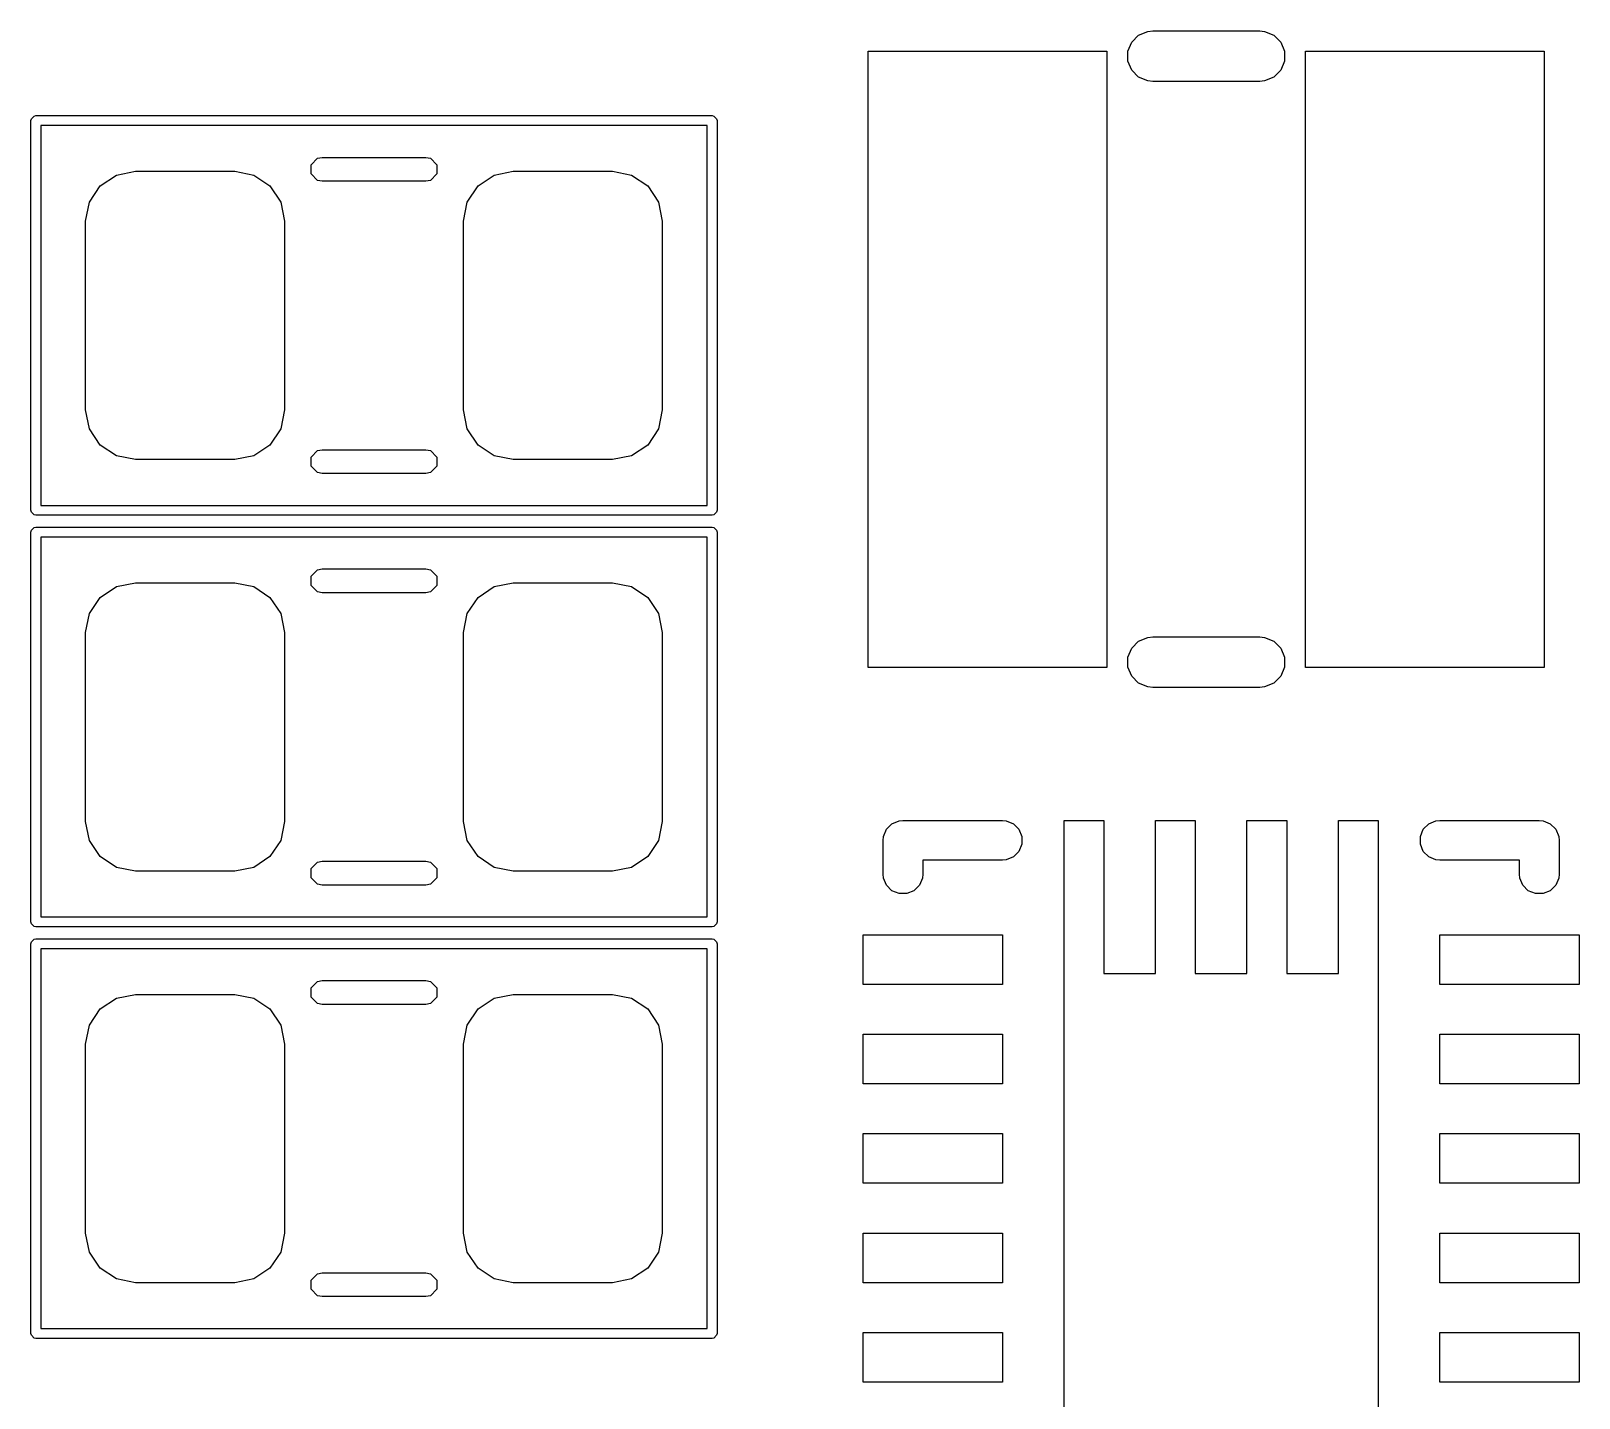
# Model space of a CAD drawing. Extents: x 76 to 193, y -170 to -23.
# Drawn here: x 143.77 to 151.55, y -112.86 to -105.98 of the extents above; entities that cross this region are included whole.
import ezdxf

# ---------------------------------------------------------------- set-up
doc = ezdxf.new("R2010")
doc.units = 0
doc.layers.add('BLACK', color=7, linetype='CONTINUOUS')

msp = doc.modelspace()

# ---------------------------------------------------------------- linework, layer by layer
at = {"layer": 'BLACK', "linetype": 'Continuous'}
for p, q in [((149.304903, -106.041013), (149.339943, -106.005973)), ((149.339943, -106.005973), (149.385724, -105.98701)), ((149.385724, -105.98701), (149.4105, -105.98457)), ((149.4105, -105.98457), (149.9485, -105.98457)), ((149.9485, -105.98457), (149.973276, -105.98701)), ((149.973276, -105.98701), (150.019057, -106.005973)), ((150.019057, -106.005973), (150.054097, -106.041013)), ((147.9795, -109.18557), (147.9795, -106.08557)), ((147.9795, -106.08557), (149.1795, -106.08557)), ((147.9795, -109.18557), (147.9795, -106.08557)), ((147.9795, -106.08557), (149.1795, -106.08557)), ((149.1795, -106.08557), (149.1795, -109.18557)), ((149.1795, -106.08557), (149.1795, -109.18557)), ((149.28594, -106.086794), (149.304903, -106.041013)), ((149.28594, -106.136346), (149.28594, -106.086794)), ((150.054097, -106.041013), (150.07306, -106.086794)), ((150.07306, -106.086794), (150.07306, -106.136346)), ((150.1795, -109.18557), (150.1795, -106.08557)), ((150.1795, -106.08557), (151.3795, -106.08557)), ((150.1795, -109.18557), (150.1795, -106.08557)), ((150.1795, -106.08557), (151.3795, -106.08557)), ((151.3795, -106.08557), (151.3795, -109.18557)), ((151.3795, -106.08557), (151.3795, -109.18557)), ((149.304903, -106.182127), (149.28594, -106.136346)), ((149.339943, -106.217167), (149.304903, -106.182127)), ((150.054097, -106.182127), (150.019057, -106.217167)), ((150.07306, -106.136346), (150.054097, -106.182127)), ((149.385724, -106.23613), (149.339943, -106.217167)), ((149.4105, -106.23857), (149.385724, -106.23613)), ((149.9485, -106.23857), (149.4105, -106.23857)), ((149.973276, -106.23613), (149.9485, -106.23857)), ((150.019057, -106.217167), (149.973276, -106.23613)), ((143.771403, -106.426003), (143.784933, -106.412473)), ((143.784933, -106.412473), (143.7945, -106.41057)), ((143.7945, -106.41057), (147.1945, -106.41057)), ((147.1945, -106.41057), (147.204067, -106.412473)), ((147.204067, -106.412473), (147.217597, -106.426003)), ((143.7695, -106.43557), (143.771403, -106.426003)), ((143.7695, -108.39557), (143.7695, -106.43557)), ((143.8195, -106.46057), (143.8195, -108.37057)), ((147.1695, -106.46057), (143.8195, -106.46057)), ((147.1695, -108.37057), (147.1695, -106.46057)), ((147.217597, -106.426003), (147.2195, -106.43557)), ((147.2195, -106.43557), (147.2195, -108.39557)), ((145.177815, -106.657609), (145.210287, -106.625137)), ((145.210287, -106.625137), (145.233248, -106.62057)), ((145.233248, -106.62057), (145.755752, -106.62057)), ((145.755752, -106.62057), (145.778713, -106.625137)), ((145.778713, -106.625137), (145.811185, -106.657609)), ((144.117723, -106.763793), (144.198829, -106.7096)), ((144.117723, -106.763793), (144.198829, -106.7096)), ((144.198829, -106.7096), (144.2945, -106.69057)), ((144.198829, -106.7096), (144.2945, -106.69057)), ((144.2945, -106.69057), (144.7945, -106.69057)), ((144.2945, -106.69057), (144.7945, -106.69057)), ((144.7945, -106.69057), (144.890171, -106.7096)), ((144.7945, -106.69057), (144.890171, -106.7096)), ((144.890171, -106.7096), (144.971277, -106.763793)), ((144.890171, -106.7096), (144.971277, -106.763793)), ((145.177815, -106.703531), (145.177815, -106.657609)), ((145.210287, -106.736003), (145.177815, -106.703531)), ((145.811185, -106.703531), (145.778713, -106.736003)), ((145.811185, -106.657609), (145.811185, -106.703531)), ((146.017723, -106.763793), (146.098829, -106.7096)), ((146.017723, -106.763793), (146.098829, -106.7096)), ((146.098829, -106.7096), (146.1945, -106.69057)), ((146.098829, -106.7096), (146.1945, -106.69057)), ((146.1945, -106.69057), (146.6945, -106.69057)), ((146.1945, -106.69057), (146.6945, -106.69057)), ((146.6945, -106.69057), (146.790171, -106.7096)), ((146.6945, -106.69057), (146.790171, -106.7096)), ((146.790171, -106.7096), (146.871277, -106.763793)), ((146.790171, -106.7096), (146.871277, -106.763793)), ((144.06353, -106.844899), (144.117723, -106.763793)), ((144.06353, -106.844899), (144.117723, -106.763793)), ((144.971277, -106.763793), (145.02547, -106.844899)), ((144.971277, -106.763793), (145.02547, -106.844899)), ((145.233248, -106.74057), (145.210287, -106.736003)), ((145.755752, -106.74057), (145.233248, -106.74057)), ((145.778713, -106.736003), (145.755752, -106.74057)), ((145.96353, -106.844899), (146.017723, -106.763793)), ((145.96353, -106.844899), (146.017723, -106.763793)), ((146.871277, -106.763793), (146.92547, -106.844899)), ((146.871277, -106.763793), (146.92547, -106.844899)), ((144.0445, -106.94057), (144.06353, -106.844899)), ((144.0445, -106.94057), (144.06353, -106.844899)), ((145.02547, -106.844899), (145.0445, -106.94057)), ((145.02547, -106.844899), (145.0445, -106.94057)), ((145.9445, -106.94057), (145.96353, -106.844899)), ((145.9445, -106.94057), (145.96353, -106.844899)), ((146.92547, -106.844899), (146.9445, -106.94057)), ((146.92547, -106.844899), (146.9445, -106.94057)), ((144.0445, -107.89057), (144.0445, -106.94057)), ((144.0445, -107.89057), (144.0445, -106.94057)), ((145.0445, -106.94057), (145.0445, -107.89057)), ((145.0445, -106.94057), (145.0445, -107.89057)), ((145.9445, -107.89057), (145.9445, -106.94057)), ((145.9445, -107.89057), (145.9445, -106.94057)), ((146.9445, -106.94057), (146.9445, -107.89057)), ((146.9445, -106.94057), (146.9445, -107.89057)), ((144.06353, -107.986241), (144.0445, -107.89057)), ((144.06353, -107.986241), (144.0445, -107.89057)), ((145.0445, -107.89057), (145.02547, -107.986241)), ((145.0445, -107.89057), (145.02547, -107.986241)), ((145.96353, -107.986241), (145.9445, -107.89057)), ((145.96353, -107.986241), (145.9445, -107.89057)), ((146.9445, -107.89057), (146.92547, -107.986241)), ((146.9445, -107.89057), (146.92547, -107.986241)), ((144.117723, -108.067347), (144.06353, -107.986241)), ((144.117723, -108.067347), (144.06353, -107.986241)), ((145.02547, -107.986241), (144.971277, -108.067347)), ((145.02547, -107.986241), (144.971277, -108.067347)), ((146.017723, -108.067347), (145.96353, -107.986241)), ((146.017723, -108.067347), (145.96353, -107.986241)), ((146.92547, -107.986241), (146.871277, -108.067347)), ((146.92547, -107.986241), (146.871277, -108.067347)), ((144.198829, -108.12154), (144.117723, -108.067347)), ((144.198829, -108.12154), (144.117723, -108.067347)), ((144.2945, -108.14057), (144.198829, -108.12154)), ((144.2945, -108.14057), (144.198829, -108.12154)), ((144.890171, -108.12154), (144.7945, -108.14057)), ((144.890171, -108.12154), (144.7945, -108.14057)), ((144.971277, -108.067347), (144.890171, -108.12154)), ((144.971277, -108.067347), (144.890171, -108.12154)), ((145.177815, -108.127609), (145.210287, -108.095137)), ((145.177815, -108.173531), (145.177815, -108.127609)), ((145.210287, -108.095137), (145.233248, -108.09057)), ((145.233248, -108.09057), (145.755752, -108.09057)), ((145.755752, -108.09057), (145.778713, -108.095137)), ((145.778713, -108.095137), (145.811185, -108.127609)), ((145.811185, -108.127609), (145.811185, -108.173531)), ((146.098829, -108.12154), (146.017723, -108.067347)), ((146.098829, -108.12154), (146.017723, -108.067347)), ((146.1945, -108.14057), (146.098829, -108.12154)), ((146.1945, -108.14057), (146.098829, -108.12154)), ((146.790171, -108.12154), (146.6945, -108.14057)), ((146.790171, -108.12154), (146.6945, -108.14057)), ((146.871277, -108.067347), (146.790171, -108.12154)), ((146.871277, -108.067347), (146.790171, -108.12154)), ((144.7945, -108.14057), (144.2945, -108.14057)), ((144.7945, -108.14057), (144.2945, -108.14057)), ((145.210287, -108.206003), (145.177815, -108.173531)), ((145.233248, -108.21057), (145.210287, -108.206003)), ((145.755752, -108.21057), (145.233248, -108.21057)), ((145.778713, -108.206003), (145.755752, -108.21057)), ((145.811185, -108.173531), (145.778713, -108.206003)), ((146.6945, -108.14057), (146.1945, -108.14057)), ((146.6945, -108.14057), (146.1945, -108.14057)), ((143.771403, -108.405137), (143.7695, -108.39557)), ((143.784933, -108.418667), (143.771403, -108.405137)), ((143.7945, -108.42057), (143.784933, -108.418667)), ((147.1945, -108.42057), (143.7945, -108.42057)), ((143.8195, -108.37057), (147.1695, -108.37057)), ((147.204067, -108.418667), (147.1945, -108.42057)), ((147.217597, -108.405137), (147.204067, -108.418667)), ((147.2195, -108.39557), (147.217597, -108.405137)), ((143.7695, -108.50557), (143.771403, -108.496003)), ((143.7695, -110.46557), (143.7695, -108.50557)), ((143.771403, -108.496003), (143.784933, -108.482473)), ((143.784933, -108.482473), (143.7945, -108.48057)), ((143.7945, -108.48057), (147.1945, -108.48057)), ((147.1945, -108.48057), (147.204067, -108.482473)), ((147.204067, -108.482473), (147.217597, -108.496003)), ((147.217597, -108.496003), (147.2195, -108.50557)), ((147.2195, -108.50557), (147.2195, -110.46557)), ((143.8195, -108.53057), (143.8195, -110.44057)), ((147.1695, -108.53057), (143.8195, -108.53057)), ((147.1695, -110.44057), (147.1695, -108.53057)), ((145.177815, -108.727609), (145.210287, -108.695137)), ((145.177815, -108.773531), (145.177815, -108.727609)), ((145.210287, -108.695137), (145.233248, -108.69057)), ((145.233248, -108.69057), (145.755752, -108.69057)), ((145.755752, -108.69057), (145.778713, -108.695137)), ((145.778713, -108.695137), (145.811185, -108.727609)), ((145.811185, -108.727609), (145.811185, -108.773531)), ((144.06353, -108.914899), (144.117723, -108.833793)), ((144.06353, -108.914899), (144.117723, -108.833793)), ((144.117723, -108.833793), (144.198829, -108.7796)), ((144.117723, -108.833793), (144.198829, -108.7796)), ((144.198829, -108.7796), (144.2945, -108.76057)), ((144.198829, -108.7796), (144.2945, -108.76057)), ((144.2945, -108.76057), (144.7945, -108.76057)), ((144.2945, -108.76057), (144.7945, -108.76057)), ((144.7945, -108.76057), (144.890171, -108.7796)), ((144.7945, -108.76057), (144.890171, -108.7796)), ((144.890171, -108.7796), (144.971277, -108.833793)), ((144.890171, -108.7796), (144.971277, -108.833793)), ((144.971277, -108.833793), (145.02547, -108.914899)), ((144.971277, -108.833793), (145.02547, -108.914899)), ((145.210287, -108.806003), (145.177815, -108.773531)), ((145.233248, -108.81057), (145.210287, -108.806003)), ((145.755752, -108.81057), (145.233248, -108.81057)), ((145.778713, -108.806003), (145.755752, -108.81057)), ((145.811185, -108.773531), (145.778713, -108.806003)), ((145.96353, -108.914899), (146.017723, -108.833793)), ((145.96353, -108.914899), (146.017723, -108.833793)), ((146.017723, -108.833793), (146.098829, -108.7796)), ((146.017723, -108.833793), (146.098829, -108.7796)), ((146.098829, -108.7796), (146.1945, -108.76057)), ((146.098829, -108.7796), (146.1945, -108.76057)), ((146.1945, -108.76057), (146.6945, -108.76057)), ((146.1945, -108.76057), (146.6945, -108.76057)), ((146.6945, -108.76057), (146.790171, -108.7796)), ((146.6945, -108.76057), (146.790171, -108.7796)), ((146.790171, -108.7796), (146.871277, -108.833793)), ((146.790171, -108.7796), (146.871277, -108.833793)), ((146.871277, -108.833793), (146.92547, -108.914899)), ((146.871277, -108.833793), (146.92547, -108.914899)), ((144.0445, -109.01057), (144.06353, -108.914899)), ((144.0445, -109.01057), (144.06353, -108.914899)), ((145.02547, -108.914899), (145.0445, -109.01057)), ((145.02547, -108.914899), (145.0445, -109.01057)), ((145.9445, -109.01057), (145.96353, -108.914899)), ((145.9445, -109.01057), (145.96353, -108.914899)), ((146.92547, -108.914899), (146.9445, -109.01057)), ((146.92547, -108.914899), (146.9445, -109.01057)), ((144.0445, -109.96057), (144.0445, -109.01057)), ((144.0445, -109.96057), (144.0445, -109.01057)), ((145.0445, -109.01057), (145.0445, -109.96057)), ((145.0445, -109.01057), (145.0445, -109.96057)), ((145.9445, -109.96057), (145.9445, -109.01057)), ((145.9445, -109.96057), (145.9445, -109.01057)), ((146.9445, -109.01057), (146.9445, -109.96057)), ((146.9445, -109.01057), (146.9445, -109.96057)), ((149.304903, -109.089013), (149.339943, -109.053973)), ((149.339943, -109.053973), (149.385724, -109.03501)), ((149.385724, -109.03501), (149.4105, -109.03257)), ((149.4105, -109.03257), (149.9485, -109.03257)), ((149.9485, -109.03257), (149.973276, -109.03501)), ((149.973276, -109.03501), (150.019057, -109.053973)), ((150.019057, -109.053973), (150.054097, -109.089013)), ((149.28594, -109.134794), (149.304903, -109.089013)), ((149.28594, -109.184346), (149.28594, -109.134794)), ((150.054097, -109.089013), (150.07306, -109.134794)), ((150.07306, -109.134794), (150.07306, -109.184346)), ((149.1795, -109.18557), (147.9795, -109.18557)), ((149.1795, -109.18557), (147.9795, -109.18557)), ((149.304903, -109.230127), (149.28594, -109.184346)), ((150.07306, -109.184346), (150.054097, -109.230127)), ((151.3795, -109.18557), (150.1795, -109.18557)), ((151.3795, -109.18557), (150.1795, -109.18557)), ((149.339943, -109.265167), (149.304903, -109.230127)), ((149.385724, -109.28413), (149.339943, -109.265167)), ((149.4105, -109.28657), (149.385724, -109.28413)), ((149.9485, -109.28657), (149.4105, -109.28657)), ((149.973276, -109.28413), (149.9485, -109.28657)), ((150.019057, -109.265167), (149.973276, -109.28413)), ((150.054097, -109.230127), (150.019057, -109.265167)), ((144.06353, -110.056241), (144.0445, -109.96057)), ((144.06353, -110.056241), (144.0445, -109.96057)), ((145.0445, -109.96057), (145.02547, -110.056241)), ((145.0445, -109.96057), (145.02547, -110.056241)), ((145.96353, -110.056241), (145.9445, -109.96057)), ((145.96353, -110.056241), (145.9445, -109.96057)), ((146.9445, -109.96057), (146.92547, -110.056241)), ((146.9445, -109.96057), (146.92547, -110.056241)), ((148.056421, -110.036061), (148.071353, -110.000013)), ((148.071353, -110.000013), (148.098943, -109.972423)), ((148.098943, -109.972423), (148.134991, -109.957491)), ((148.134991, -109.957491), (148.1545, -109.95557)), ((148.1545, -109.95557), (148.6545, -109.95557)), ((148.6545, -109.95557), (148.674009, -109.957491)), ((148.674009, -109.957491), (148.710057, -109.972423)), ((148.710057, -109.972423), (148.737647, -110.000013)), ((148.737647, -110.000013), (148.752579, -110.036061)), ((148.9645, -114.35557), (148.9645, -109.95557)), ((148.9645, -109.95557), (149.1645, -109.95557)), ((148.9645, -114.35557), (148.9645, -109.95557)), ((148.9645, -109.95557), (149.1645, -109.95557)), ((149.1645, -109.95557), (149.1645, -110.72557)), ((149.1645, -109.95557), (149.1645, -110.72557)), ((149.4245, -110.72557), (149.4245, -109.95557)), ((149.4245, -109.95557), (149.6245, -109.95557)), ((149.4245, -110.72557), (149.4245, -109.95557)), ((149.4245, -109.95557), (149.6245, -109.95557)), ((149.6245, -109.95557), (149.6245, -110.72557)), ((149.6245, -109.95557), (149.6245, -110.72557)), ((149.8845, -110.72557), (149.8845, -109.95557)), ((149.8845, -109.95557), (150.0845, -109.95557)), ((149.8845, -110.72557), (149.8845, -109.95557)), ((149.8845, -109.95557), (150.0845, -109.95557)), ((150.0845, -109.95557), (150.0845, -110.72557)), ((150.0845, -109.95557), (150.0845, -110.72557)), ((150.3445, -110.72557), (150.3445, -109.95557)), ((150.3445, -109.95557), (150.5445, -109.95557)), ((150.3445, -110.72557), (150.3445, -109.95557)), ((150.3445, -109.95557), (150.5445, -109.95557)), ((150.5445, -109.95557), (150.5445, -114.35557)), ((150.5445, -109.95557), (150.5445, -114.35557)), ((150.756421, -110.036061), (150.771353, -110.000013)), ((150.771353, -110.000013), (150.798943, -109.972423)), ((150.798943, -109.972423), (150.834991, -109.957491)), ((150.834991, -109.957491), (150.8545, -109.95557)), ((150.8545, -109.95557), (151.3545, -109.95557)), ((151.3545, -109.95557), (151.374009, -109.957491)), ((151.374009, -109.957491), (151.410057, -109.972423)), ((151.410057, -109.972423), (151.437647, -110.000013)), ((151.437647, -110.000013), (151.452579, -110.036061)), ((144.117723, -110.137347), (144.06353, -110.056241)), ((144.117723, -110.137347), (144.06353, -110.056241)), ((145.02547, -110.056241), (144.971277, -110.137347)), ((145.02547, -110.056241), (144.971277, -110.137347)), ((146.017723, -110.137347), (145.96353, -110.056241)), ((146.017723, -110.137347), (145.96353, -110.056241)), ((146.92547, -110.056241), (146.871277, -110.137347)), ((146.92547, -110.056241), (146.871277, -110.137347)), ((148.0545, -110.05557), (148.056421, -110.036061)), ((148.0545, -110.22557), (148.0545, -110.05557)), ((148.752579, -110.075079), (148.737647, -110.111127)), ((148.752579, -110.036061), (148.752579, -110.075079)), ((150.756421, -110.075079), (150.756421, -110.036061)), ((150.771353, -110.111127), (150.756421, -110.075079)), ((151.452579, -110.036061), (151.4545, -110.05557)), ((151.4545, -110.05557), (151.4545, -110.22557)), ((144.198829, -110.19154), (144.117723, -110.137347)), ((144.198829, -110.19154), (144.117723, -110.137347)), ((144.971277, -110.137347), (144.890171, -110.19154)), ((144.971277, -110.137347), (144.890171, -110.19154)), ((146.098829, -110.19154), (146.017723, -110.137347)), ((146.098829, -110.19154), (146.017723, -110.137347)), ((146.871277, -110.137347), (146.790171, -110.19154)), ((146.871277, -110.137347), (146.790171, -110.19154)), ((148.6545, -110.15557), (148.2545, -110.15557)), ((148.2545, -110.15557), (148.2545, -110.22557)), ((148.674009, -110.153649), (148.6545, -110.15557)), ((148.710057, -110.138717), (148.674009, -110.153649)), ((148.737647, -110.111127), (148.710057, -110.138717)), ((150.798943, -110.138717), (150.771353, -110.111127)), ((150.834991, -110.153649), (150.798943, -110.138717)), ((150.8545, -110.15557), (150.834991, -110.153649)), ((151.2545, -110.15557), (150.8545, -110.15557)), ((151.2545, -110.22557), (151.2545, -110.15557)), ((144.2945, -110.21057), (144.198829, -110.19154)), ((144.2945, -110.21057), (144.198829, -110.19154)), ((144.7945, -110.21057), (144.2945, -110.21057)), ((144.7945, -110.21057), (144.2945, -110.21057)), ((144.890171, -110.19154), (144.7945, -110.21057)), ((144.890171, -110.19154), (144.7945, -110.21057)), ((145.177815, -110.197609), (145.210287, -110.165137)), ((145.177815, -110.243531), (145.177815, -110.197609)), ((145.210287, -110.165137), (145.233248, -110.16057)), ((145.233248, -110.16057), (145.755752, -110.16057)), ((145.755752, -110.16057), (145.778713, -110.165137)), ((145.778713, -110.165137), (145.811185, -110.197609)), ((145.811185, -110.197609), (145.811185, -110.243531)), ((146.1945, -110.21057), (146.098829, -110.19154)), ((146.1945, -110.21057), (146.098829, -110.19154)), ((146.6945, -110.21057), (146.1945, -110.21057)), ((146.6945, -110.21057), (146.1945, -110.21057)), ((146.790171, -110.19154), (146.6945, -110.21057)), ((146.790171, -110.19154), (146.6945, -110.21057)), ((148.056421, -110.245079), (148.0545, -110.22557)), ((148.2545, -110.22557), (148.252579, -110.245079)), ((151.256421, -110.245079), (151.2545, -110.22557)), ((151.4545, -110.22557), (151.452579, -110.245079)), ((145.210287, -110.276003), (145.177815, -110.243531)), ((145.233248, -110.28057), (145.210287, -110.276003)), ((145.755752, -110.28057), (145.233248, -110.28057)), ((145.778713, -110.276003), (145.755752, -110.28057)), ((145.811185, -110.243531), (145.778713, -110.276003)), ((148.071353, -110.281127), (148.056421, -110.245079)), ((148.098943, -110.308717), (148.071353, -110.281127)), ((148.134991, -110.323649), (148.098943, -110.308717)), ((148.210057, -110.308717), (148.174009, -110.323649)), ((148.237647, -110.281127), (148.210057, -110.308717)), ((148.252579, -110.245079), (148.237647, -110.281127)), ((151.271353, -110.281127), (151.256421, -110.245079)), ((151.298943, -110.308717), (151.271353, -110.281127)), ((151.334991, -110.323649), (151.298943, -110.308717)), ((151.410057, -110.308717), (151.374009, -110.323649)), ((151.437647, -110.281127), (151.410057, -110.308717)), ((151.452579, -110.245079), (151.437647, -110.281127)), ((148.174009, -110.323649), (148.134991, -110.323649)), ((151.374009, -110.323649), (151.334991, -110.323649)), ((143.771403, -110.475137), (143.7695, -110.46557)), ((143.8195, -110.44057), (147.1695, -110.44057)), ((147.2195, -110.46557), (147.217597, -110.475137)), ((143.784933, -110.488667), (143.771403, -110.475137)), ((143.7945, -110.49057), (143.784933, -110.488667)), ((147.1945, -110.49057), (143.7945, -110.49057)), ((147.204067, -110.488667), (147.1945, -110.49057)), ((147.217597, -110.475137), (147.204067, -110.488667)), ((147.9545, -110.78057), (147.9545, -110.53057)), ((147.9545, -110.53057), (148.6545, -110.53057)), ((147.9545, -110.78057), (147.9545, -110.53057)), ((147.9545, -110.53057), (148.6545, -110.53057)), ((148.6545, -110.53057), (148.6545, -110.78057)), ((148.6545, -110.53057), (148.6545, -110.78057)), ((150.8545, -110.78057), (150.8545, -110.53057)), ((150.8545, -110.53057), (151.5545, -110.53057)), ((150.8545, -110.78057), (150.8545, -110.53057)), ((150.8545, -110.53057), (151.5545, -110.53057)), ((151.5545, -110.53057), (151.5545, -110.78057)), ((151.5545, -110.53057), (151.5545, -110.78057)), ((143.7695, -110.57557), (143.771403, -110.566003)), ((143.7695, -112.53557), (143.7695, -110.57557)), ((143.771403, -110.566003), (143.784933, -110.552473)), ((143.784933, -110.552473), (143.7945, -110.55057)), ((143.7945, -110.55057), (147.1945, -110.55057)), ((143.8195, -110.60057), (143.8195, -112.51057)), ((147.1695, -110.60057), (143.8195, -110.60057)), ((147.1695, -112.51057), (147.1695, -110.60057)), ((147.1945, -110.55057), (147.204067, -110.552473)), ((147.204067, -110.552473), (147.217597, -110.566003)), ((147.217597, -110.566003), (147.2195, -110.57557)), ((147.2195, -110.57557), (147.2195, -112.53557)), ((145.177815, -110.797609), (145.210287, -110.765137)), ((145.210287, -110.765137), (145.233248, -110.76057)), ((145.233248, -110.76057), (145.755752, -110.76057)), ((145.755752, -110.76057), (145.778713, -110.765137)), ((145.778713, -110.765137), (145.811185, -110.797609)), ((149.1645, -110.72557), (149.4245, -110.72557)), ((149.1645, -110.72557), (149.4245, -110.72557)), ((149.6245, -110.72557), (149.8845, -110.72557)), ((149.6245, -110.72557), (149.8845, -110.72557)), ((150.0845, -110.72557), (150.3445, -110.72557)), ((150.0845, -110.72557), (150.3445, -110.72557)), ((144.117723, -110.903793), (144.198829, -110.8496)), ((144.117723, -110.903793), (144.198829, -110.8496)), ((144.198829, -110.8496), (144.2945, -110.83057)), ((144.198829, -110.8496), (144.2945, -110.83057)), ((144.2945, -110.83057), (144.7945, -110.83057)), ((144.2945, -110.83057), (144.7945, -110.83057)), ((144.7945, -110.83057), (144.890171, -110.8496)), ((144.7945, -110.83057), (144.890171, -110.8496)), ((144.890171, -110.8496), (144.971277, -110.903793)), ((144.890171, -110.8496), (144.971277, -110.903793)), ((145.177815, -110.843531), (145.177815, -110.797609)), ((145.210287, -110.876003), (145.177815, -110.843531)), ((145.811185, -110.843531), (145.778713, -110.876003)), ((145.811185, -110.797609), (145.811185, -110.843531)), ((146.017723, -110.903793), (146.098829, -110.8496)), ((146.017723, -110.903793), (146.098829, -110.8496)), ((146.098829, -110.8496), (146.1945, -110.83057)), ((146.098829, -110.8496), (146.1945, -110.83057)), ((146.1945, -110.83057), (146.6945, -110.83057)), ((146.1945, -110.83057), (146.6945, -110.83057)), ((146.6945, -110.83057), (146.790171, -110.8496)), ((146.6945, -110.83057), (146.790171, -110.8496)), ((146.790171, -110.8496), (146.871277, -110.903793)), ((146.790171, -110.8496), (146.871277, -110.903793)), ((148.6545, -110.78057), (147.9545, -110.78057)), ((148.6545, -110.78057), (147.9545, -110.78057)), ((151.5545, -110.78057), (150.8545, -110.78057)), ((151.5545, -110.78057), (150.8545, -110.78057)), ((144.06353, -110.984899), (144.117723, -110.903793)), ((144.06353, -110.984899), (144.117723, -110.903793)), ((144.971277, -110.903793), (145.02547, -110.984899)), ((144.971277, -110.903793), (145.02547, -110.984899)), ((145.233248, -110.88057), (145.210287, -110.876003)), ((145.755752, -110.88057), (145.233248, -110.88057)), ((145.778713, -110.876003), (145.755752, -110.88057)), ((145.96353, -110.984899), (146.017723, -110.903793)), ((145.96353, -110.984899), (146.017723, -110.903793)), ((146.871277, -110.903793), (146.92547, -110.984899)), ((146.871277, -110.903793), (146.92547, -110.984899)), ((144.0445, -111.08057), (144.06353, -110.984899)), ((144.0445, -111.08057), (144.06353, -110.984899)), ((145.02547, -110.984899), (145.0445, -111.08057)), ((145.02547, -110.984899), (145.0445, -111.08057)), ((145.9445, -111.08057), (145.96353, -110.984899)), ((145.9445, -111.08057), (145.96353, -110.984899)), ((146.92547, -110.984899), (146.9445, -111.08057)), ((146.92547, -110.984899), (146.9445, -111.08057)), ((144.0445, -112.03057), (144.0445, -111.08057)), ((144.0445, -112.03057), (144.0445, -111.08057)), ((145.0445, -111.08057), (145.0445, -112.03057)), ((145.0445, -111.08057), (145.0445, -112.03057)), ((145.9445, -112.03057), (145.9445, -111.08057)), ((145.9445, -112.03057), (145.9445, -111.08057)), ((146.9445, -111.08057), (146.9445, -112.03057)), ((146.9445, -111.08057), (146.9445, -112.03057)), ((147.9545, -111.28057), (147.9545, -111.03057)), ((147.9545, -111.03057), (148.6545, -111.03057)), ((147.9545, -111.28057), (147.9545, -111.03057)), ((147.9545, -111.03057), (148.6545, -111.03057)), ((148.6545, -111.03057), (148.6545, -111.28057)), ((148.6545, -111.03057), (148.6545, -111.28057)), ((150.8545, -111.28057), (150.8545, -111.03057)), ((150.8545, -111.03057), (151.5545, -111.03057)), ((150.8545, -111.28057), (150.8545, -111.03057)), ((150.8545, -111.03057), (151.5545, -111.03057)), ((151.5545, -111.03057), (151.5545, -111.28057)), ((151.5545, -111.03057), (151.5545, -111.28057)), ((148.6545, -111.28057), (147.9545, -111.28057)), ((148.6545, -111.28057), (147.9545, -111.28057)), ((151.5545, -111.28057), (150.8545, -111.28057)), ((151.5545, -111.28057), (150.8545, -111.28057)), ((147.9545, -111.78057), (147.9545, -111.53057)), ((147.9545, -111.53057), (148.6545, -111.53057)), ((147.9545, -111.78057), (147.9545, -111.53057)), ((147.9545, -111.53057), (148.6545, -111.53057)), ((148.6545, -111.53057), (148.6545, -111.78057)), ((148.6545, -111.53057), (148.6545, -111.78057)), ((150.8545, -111.78057), (150.8545, -111.53057)), ((150.8545, -111.53057), (151.5545, -111.53057)), ((150.8545, -111.78057), (150.8545, -111.53057)), ((150.8545, -111.53057), (151.5545, -111.53057)), ((151.5545, -111.53057), (151.5545, -111.78057)), ((151.5545, -111.53057), (151.5545, -111.78057)), ((148.6545, -111.78057), (147.9545, -111.78057)), ((148.6545, -111.78057), (147.9545, -111.78057)), ((151.5545, -111.78057), (150.8545, -111.78057)), ((151.5545, -111.78057), (150.8545, -111.78057)), ((144.06353, -112.126241), (144.0445, -112.03057)), ((144.06353, -112.126241), (144.0445, -112.03057)), ((145.0445, -112.03057), (145.02547, -112.126241)), ((145.0445, -112.03057), (145.02547, -112.126241)), ((145.96353, -112.126241), (145.9445, -112.03057)), ((145.96353, -112.126241), (145.9445, -112.03057)), ((146.9445, -112.03057), (146.92547, -112.126241)), ((146.9445, -112.03057), (146.92547, -112.126241)), ((147.9545, -112.28057), (147.9545, -112.03057)), ((147.9545, -112.03057), (148.6545, -112.03057)), ((147.9545, -112.28057), (147.9545, -112.03057)), ((147.9545, -112.03057), (148.6545, -112.03057)), ((148.6545, -112.03057), (148.6545, -112.28057)), ((148.6545, -112.03057), (148.6545, -112.28057)), ((150.8545, -112.28057), (150.8545, -112.03057)), ((150.8545, -112.03057), (151.5545, -112.03057)), ((150.8545, -112.28057), (150.8545, -112.03057)), ((150.8545, -112.03057), (151.5545, -112.03057)), ((151.5545, -112.03057), (151.5545, -112.28057)), ((151.5545, -112.03057), (151.5545, -112.28057)), ((144.117723, -112.207347), (144.06353, -112.126241)), ((144.117723, -112.207347), (144.06353, -112.126241)), ((145.02547, -112.126241), (144.971277, -112.207347)), ((145.02547, -112.126241), (144.971277, -112.207347)), ((146.017723, -112.207347), (145.96353, -112.126241)), ((146.017723, -112.207347), (145.96353, -112.126241)), ((146.92547, -112.126241), (146.871277, -112.207347)), ((146.92547, -112.126241), (146.871277, -112.207347)), ((144.198829, -112.26154), (144.117723, -112.207347)), ((144.198829, -112.26154), (144.117723, -112.207347)), ((144.971277, -112.207347), (144.890171, -112.26154)), ((144.971277, -112.207347), (144.890171, -112.26154)), ((145.177815, -112.267609), (145.210287, -112.235137)), ((145.210287, -112.235137), (145.233248, -112.23057)), ((145.233248, -112.23057), (145.755752, -112.23057)), ((145.755752, -112.23057), (145.778713, -112.235137)), ((145.778713, -112.235137), (145.811185, -112.267609)), ((146.098829, -112.26154), (146.017723, -112.207347)), ((146.098829, -112.26154), (146.017723, -112.207347)), ((146.871277, -112.207347), (146.790171, -112.26154)), ((146.871277, -112.207347), (146.790171, -112.26154)), ((144.2945, -112.28057), (144.198829, -112.26154)), ((144.2945, -112.28057), (144.198829, -112.26154)), ((144.7945, -112.28057), (144.2945, -112.28057)), ((144.7945, -112.28057), (144.2945, -112.28057)), ((144.890171, -112.26154), (144.7945, -112.28057)), ((144.890171, -112.26154), (144.7945, -112.28057)), ((145.177815, -112.313531), (145.177815, -112.267609)), ((145.210287, -112.346003), (145.177815, -112.313531)), ((145.811185, -112.313531), (145.778713, -112.346003)), ((145.811185, -112.267609), (145.811185, -112.313531)), ((146.1945, -112.28057), (146.098829, -112.26154)), ((146.1945, -112.28057), (146.098829, -112.26154)), ((146.6945, -112.28057), (146.1945, -112.28057)), ((146.6945, -112.28057), (146.1945, -112.28057)), ((146.790171, -112.26154), (146.6945, -112.28057)), ((146.790171, -112.26154), (146.6945, -112.28057)), ((148.6545, -112.28057), (147.9545, -112.28057)), ((148.6545, -112.28057), (147.9545, -112.28057)), ((151.5545, -112.28057), (150.8545, -112.28057)), ((151.5545, -112.28057), (150.8545, -112.28057)), ((145.233248, -112.35057), (145.210287, -112.346003)), ((145.755752, -112.35057), (145.233248, -112.35057)), ((145.778713, -112.346003), (145.755752, -112.35057)), ((143.771403, -112.545137), (143.7695, -112.53557)), ((143.784933, -112.558667), (143.771403, -112.545137)), ((143.7945, -112.56057), (143.784933, -112.558667)), ((147.1945, -112.56057), (143.7945, -112.56057)), ((143.8195, -112.51057), (147.1695, -112.51057)), ((147.204067, -112.558667), (147.1945, -112.56057)), ((147.217597, -112.545137), (147.204067, -112.558667)), ((147.2195, -112.53557), (147.217597, -112.545137)), ((147.9545, -112.78057), (147.9545, -112.53057)), ((147.9545, -112.53057), (148.6545, -112.53057)), ((147.9545, -112.78057), (147.9545, -112.53057)), ((147.9545, -112.53057), (148.6545, -112.53057)), ((148.6545, -112.53057), (148.6545, -112.78057)), ((148.6545, -112.53057), (148.6545, -112.78057)), ((150.8545, -112.78057), (150.8545, -112.53057)), ((150.8545, -112.53057), (151.5545, -112.53057)), ((150.8545, -112.78057), (150.8545, -112.53057)), ((150.8545, -112.53057), (151.5545, -112.53057)), ((151.5545, -112.53057), (151.5545, -112.78057)), ((151.5545, -112.53057), (151.5545, -112.78057)), ((148.6545, -112.78057), (147.9545, -112.78057)), ((148.6545, -112.78057), (147.9545, -112.78057)), ((151.5545, -112.78057), (150.8545, -112.78057)), ((151.5545, -112.78057), (150.8545, -112.78057))]:
    msp.add_line(p, q, dxfattribs=at)

doc.saveas('drawing.dxf')
